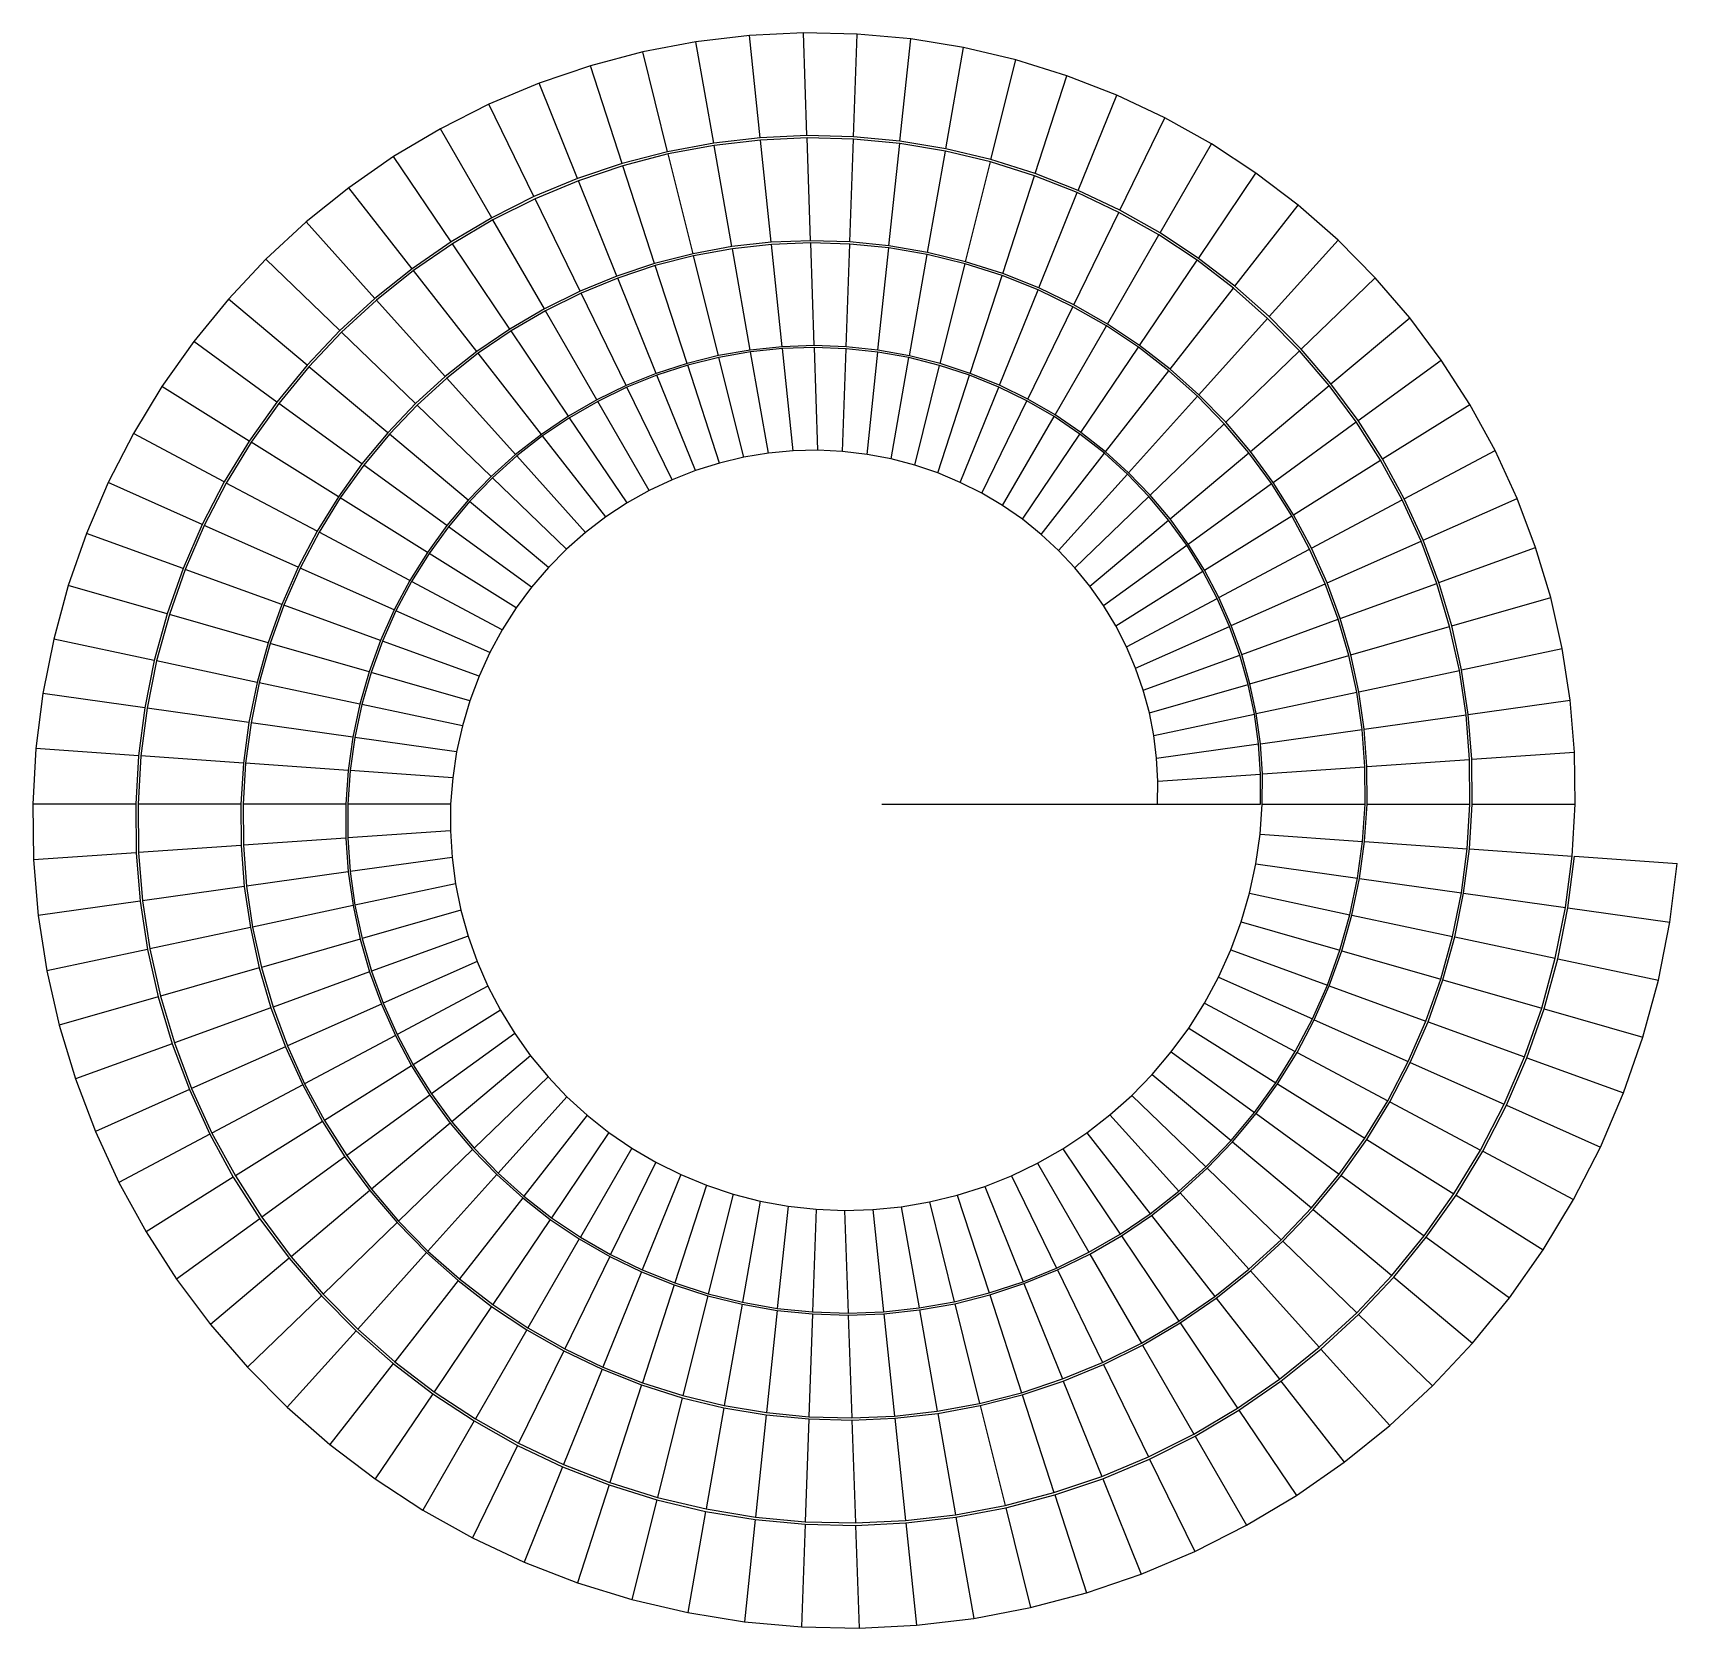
# Model space of a CAD drawing. Header units: metres. Extents: x -46.5 to 49.4, y -48.1 to 45.
import ezdxf

# ---------------------------------------------------------------- set-up
doc = ezdxf.new("R2010")
doc.units = ezdxf.units.M
for name, color, linetype in [('Fill', 3, 'CONTINUOUS'), ('Inner', 2, 'CONTINUOUS'), ('Outer', 1, 'CONTINUOUS')]:
    doc.layers.add(name, color=color, linetype=linetype)

msp = doc.modelspace()

# ---------------------------------------------------------------- linework, layer by layer
at = {"layer": 'Fill'}
for p, q in [((-6.802, 38.575), (-7.844, 44.484)), ((-4.087, 38.888), (-4.714, 44.855)), ((-1.362, 39.01), (-1.572, 45.006)), ((1.36, 38.942), (1.569, 44.938)), ((4.066, 38.684), (4.693, 44.651)), ((6.743, 38.239), (7.784, 44.148)), ((-9.493, 38.073), (-10.944, 43.895)), ((9.377, 37.609), (10.829, 43.431)), ((-12.146, 37.383), (-14, 43.089)), ((11.957, 36.799), (13.811, 42.505)), ((-14.75, 36.508), (-16.998, 42.071)), ((14.469, 35.812), (16.716, 41.375)), ((-17.291, 35.451), (-19.921, 40.844)), ((-19.756, 34.218), (-22.756, 39.414)), ((16.902, 34.654), (19.532, 40.046)), ((-5.736, 32.532), (-6.778, 38.44)), ((-3.446, 32.785), (-4.073, 38.752)), ((-1.148, 32.877), (-1.357, 38.873)), ((1.146, 32.809), (1.355, 38.805)), ((3.424, 32.581), (4.052, 38.549)), ((19.244, 33.331), (22.244, 38.527)), ((-22.133, 32.813), (-25.488, 37.787)), ((-8.008, 32.118), (-9.46, 37.94)), ((5.677, 32.196), (6.719, 38.105)), ((7.893, 31.656), (9.344, 37.477)), ((-10.25, 31.546), (-12.104, 37.253)), ((10.061, 30.963), (11.915, 36.67)), ((21.484, 31.851), (24.839, 36.825)), ((-24.41, 31.243), (-28.104, 35.971)), ((-12.451, 30.817), (-14.699, 36.381)), ((12.17, 30.123), (14.418, 35.686)), ((-14.6, 29.935), (-17.231, 35.328)), ((23.611, 30.221), (27.305, 34.949)), ((-26.575, 29.515), (-30.59, 33.974)), ((-16.687, 28.903), (-19.687, 34.099)), ((14.212, 29.139), (16.842, 34.532)), ((-18.701, 27.725), (-22.056, 32.699)), ((-2.806, 26.694), (-3.433, 32.661)), ((-0.934, 26.757), (-1.144, 32.753)), ((0.932, 26.689), (1.141, 32.685)), ((16.176, 28.018), (19.176, 33.214)), ((25.616, 28.45), (29.631, 32.909)), ((-28.619, 27.637), (-32.935, 31.805)), ((-6.526, 26.176), (-7.978, 31.998)), ((-4.673, 26.5), (-5.715, 32.409)), ((2.784, 26.491), (3.412, 32.458)), ((4.614, 26.166), (5.656, 32.074)), ((18.053, 26.765), (21.408, 31.739)), ((-20.631, 26.406), (-24.325, 31.134)), ((-8.357, 25.721), (-10.211, 31.428)), ((6.411, 25.714), (7.863, 31.536)), ((8.168, 25.14), (10.022, 30.846)), ((27.489, 26.546), (31.805, 30.714)), ((-11.915, 24.43), (-14.546, 29.823)), ((-10.157, 25.139), (-12.404, 30.702)), ((9.877, 24.445), (12.124, 30.009)), ((19.834, 25.387), (23.528, 30.115)), ((-30.529, 25.617), (-35.125, 29.474)), ((-22.468, 24.954), (-26.483, 29.412)), ((-13.625, 23.598), (-16.625, 28.795)), ((11.528, 23.636), (14.158, 29.029)), ((13.115, 22.715), (16.115, 27.911)), ((21.511, 23.891), (25.526, 28.35)), ((29.222, 24.52), (33.818, 28.377)), ((-32.297, 23.465), (-37.151, 26.992)), ((-24.203, 23.373), (-28.519, 27.541)), ((-15.275, 22.647), (-18.631, 27.621)), ((-16.86, 21.58), (-20.554, 26.308)), ((-5.047, 20.244), (-6.499, 26.066)), ((-3.611, 20.48), (-4.653, 26.389)), ((-2.167, 20.615), (-2.794, 26.582)), ((-0.721, 20.648), (-0.93, 26.644)), ((0.719, 20.58), (0.928, 26.576)), ((2.145, 20.412), (2.773, 26.379)), ((3.552, 20.146), (4.594, 26.055)), ((14.629, 21.689), (17.984, 26.663)), ((23.076, 22.285), (27.392, 26.453)), ((30.806, 22.382), (35.66, 25.908)), ((-25.827, 21.671), (-30.423, 25.528)), ((-7.867, 19.471), (-10.114, 25.034)), ((-6.468, 19.907), (-8.322, 25.614)), ((4.933, 19.783), (6.384, 25.605)), ((6.28, 19.327), (8.134, 25.033)), ((16.065, 20.562), (19.759, 25.29)), ((-33.913, 21.191), (-39.001, 24.371)), ((-18.37, 20.402), (-22.384, 24.86)), ((-9.235, 18.935), (-11.866, 24.328)), ((7.587, 18.779), (9.835, 24.342)), ((24.522, 20.577), (29.119, 24.434)), ((-27.331, 19.857), (-32.185, 23.384)), ((-19.797, 19.118), (-24.113, 23.286)), ((-10.568, 18.304), (-13.568, 23.5)), ((8.849, 18.143), (11.479, 23.535)), ((17.414, 19.341), (21.429, 23.8)), ((32.234, 20.142), (37.323, 23.322)), ((-11.857, 17.578), (-15.212, 22.553)), ((10.059, 17.422), (13.059, 22.619)), ((18.672, 18.032), (22.988, 22.2)), ((25.843, 18.776), (30.697, 22.303)), ((-35.369, 18.806), (-40.666, 21.623)), ((-28.707, 17.938), (-33.795, 21.118)), ((-21.134, 17.734), (-25.731, 21.591)), ((-13.096, 16.762), (-16.79, 21.49)), ((11.212, 16.622), (14.567, 21.596)), ((-14.279, 15.858), (-18.293, 20.317)), ((12.302, 15.746), (15.996, 20.474)), ((19.833, 16.641), (24.429, 20.498)), ((33.5, 17.813), (38.798, 20.629)), ((-22.375, 16.256), (-27.229, 19.783)), ((13.325, 14.799), (17.34, 19.258)), ((27.032, 16.892), (32.12, 20.071)), ((-36.657, 16.321), (-42.138, 18.761)), ((-29.949, 15.924), (-35.246, 18.741)), ((-15.399, 14.871), (-19.715, 19.038)), ((20.89, 15.178), (25.744, 18.704)), ((-23.512, 14.692), (-28.6, 17.872)), ((-16.451, 13.804), (-21.047, 17.661)), ((14.276, 13.786), (18.592, 17.954)), ((28.084, 14.933), (33.382, 17.75)), ((34.599, 15.405), (40.08, 17.845)), ((15.151, 12.713), (19.747, 16.57)), ((21.84, 13.647), (26.929, 16.827)), ((-37.77, 13.747), (-43.408, 15.799)), ((-31.049, 13.824), (-36.53, 16.264)), ((-24.54, 13.048), (-29.837, 15.865)), ((-17.428, 12.663), (-22.283, 16.189)), ((-18.327, 11.452), (-23.415, 14.631)), ((15.946, 11.586), (20.8, 15.112)), ((22.679, 12.059), (27.977, 14.876)), ((28.995, 12.91), (34.477, 15.35)), ((35.525, 12.93), (41.163, 14.982)), ((-32.001, 11.648), (-37.64, 13.7)), ((-25.452, 11.332), (-30.934, 13.773)), ((16.658, 10.409), (21.746, 13.589)), ((-38.703, 11.098), (-44.47, 12.752)), ((-19.141, 10.177), (-24.439, 12.994)), ((23.403, 10.42), (28.884, 12.86)), ((29.761, 10.832), (35.4, 12.884)), ((-26.245, 9.552), (-31.883, 11.604)), ((17.284, 9.19), (22.581, 12.007)), ((36.275, 10.402), (42.043, 12.056)), ((-32.802, 9.406), (-38.569, 11.06)), ((-19.866, 8.845), (-25.348, 11.285)), ((24.009, 8.739), (29.647, 10.791)), ((-39.449, 8.385), (-45.318, 9.633)), ((17.821, 7.934), (23.302, 10.375)), ((30.379, 8.711), (36.147, 10.365)), ((-26.912, 7.717), (-32.68, 9.371)), ((-20.499, 7.461), (-26.137, 9.513)), ((18.267, 6.649), (23.905, 8.701)), ((24.495, 7.024), (30.262, 8.678)), ((36.846, 7.832), (42.714, 9.079)), ((-33.444, 7.109), (-39.313, 8.356)), ((-21.034, 6.032), (-26.802, 7.685)), ((30.846, 6.557), (36.715, 7.804)), ((-27.452, 5.835), (-33.321, 7.083)), ((18.621, 5.339), (24.388, 6.993)), ((-40.006, 5.622), (-45.947, 6.457)), ((-21.47, 4.564), (-27.339, 5.811)), ((24.858, 5.284), (30.727, 6.531)), ((37.235, 5.233), (43.176, 6.068)), ((-33.926, 4.768), (-39.868, 5.603)), ((18.882, 4.013), (24.751, 5.261)), ((31.161, 4.379), (37.103, 5.214)), ((-27.859, 3.915), (-33.801, 4.75)), ((-21.804, 3.064), (-27.745, 3.899)), ((25.099, 3.527), (31.041, 4.363)), ((-40.369, 2.823), (-46.354, 3.241)), ((19.048, 2.677), (24.99, 3.512)), ((37.441, 2.618), (43.426, 3.037)), ((-34.244, 2.395), (-40.23, 2.813)), ((-28.132, 1.967), (-34.118, 2.386)), ((-22.032, 1.541), (-28.017, 1.959)), ((25.216, 1.763), (31.202, 2.182)), ((31.323, 2.19), (37.308, 2.609)), ((19.121, 1.337), (25.107, 1.756)), ((-40.536, 0), (-46.536, 0)), ((-34.396, 0), (-40.396, 0)), ((-28.269, 0), (-34.269, 0)), ((-22.154, 0), (-28.154, 0)), ((19.1, 0), (25.1, 0)), ((25.21, 0), (31.21, 0)), ((31.331, 0), (37.331, 0)), ((37.464, 0), (43.464, 0)), ((-22.167, -1.55), (-28.153, -1.969)), ((25.081, -1.754), (31.066, -2.172)), ((-40.505, -2.832), (-46.49, -3.251)), ((-34.38, -2.404), (-40.366, -2.823)), ((-28.268, -1.977), (-34.253, -2.395)), ((31.187, -2.181), (37.172, -2.599)), ((37.305, -2.609), (43.29, -3.027)), ((-22.073, -3.102), (-28.014, -3.937)), ((24.83, -3.49), (30.772, -4.325)), ((43.436, -3.037), (49.421, -3.456)), ((-28.129, -3.953), (-34.07, -4.788)), ((-21.869, -4.648), (-27.738, -5.896)), ((30.891, -4.341), (36.833, -5.177)), ((-40.276, -5.66), (-46.218, -6.496)), ((-34.196, -4.806), (-40.138, -5.641)), ((24.46, -5.199), (30.329, -6.447)), ((36.964, -5.195), (42.906, -6.03)), ((-27.851, -5.92), (-33.72, -7.167)), ((-21.557, -6.181), (-27.324, -7.835)), ((30.447, -6.472), (36.315, -7.719)), ((43.051, -6.05), (48.992, -6.885)), ((-33.844, -7.194), (-39.713, -8.441)), ((23.972, -6.874), (29.74, -8.528)), ((-39.85, -8.47), (-45.719, -9.718)), ((-27.435, -7.867), (-33.203, -9.521)), ((-21.137, -7.693), (-26.775, -9.745)), ((23.37, -8.506), (29.009, -10.558)), ((29.856, -8.561), (35.623, -10.215)), ((36.445, -7.747), (42.314, -8.994)), ((-33.326, -9.556), (-39.093, -11.21)), ((-20.611, -9.176), (-26.092, -11.617)), ((42.457, -9.024), (48.326, -10.272)), ((-26.884, -9.785), (-32.522, -11.837)), ((22.658, -10.088), (28.139, -12.528)), ((35.751, -10.251), (41.518, -11.905)), ((-39.228, -11.248), (-44.995, -12.902)), ((-19.98, -10.624), (-25.278, -13.44)), ((29.122, -10.599), (34.76, -12.652)), ((-32.642, -11.881), (-38.28, -13.933)), ((-26.198, -11.664), (-31.679, -14.104)), ((-19.248, -12.027), (-24.336, -15.207)), ((21.839, -11.612), (27.137, -14.429)), ((41.658, -11.945), (47.426, -13.599)), ((-18.417, -13.381), (-23.271, -16.907)), ((20.918, -13.071), (26.007, -16.251)), ((28.249, -12.577), (33.73, -15.018)), ((34.884, -12.697), (40.522, -14.749)), ((-38.412, -13.981), (-44.05, -16.033)), ((-31.796, -14.156), (-37.277, -16.597)), ((-25.38, -13.495), (-30.678, -16.312)), ((-24.435, -15.269), (-29.523, -18.448)), ((-17.491, -14.677), (-22.087, -18.533)), ((19.901, -14.459), (24.755, -17.985)), ((27.243, -14.485), (32.541, -17.302)), ((33.851, -15.072), (39.333, -17.512)), ((40.659, -14.799), (46.297, -16.851)), ((-16.473, -15.908), (-20.789, -20.076)), ((18.792, -15.768), (23.388, -19.625)), ((-37.405, -16.654), (-42.887, -19.094)), ((-30.791, -16.372), (-36.089, -19.189)), ((-23.365, -16.976), (-28.219, -20.503)), ((-15.369, -17.069), (-19.384, -21.528)), ((17.597, -16.993), (21.913, -21.161)), ((26.108, -16.314), (31.197, -19.494)), ((-14.183, -18.153), (-17.877, -22.881)), ((16.323, -18.129), (20.338, -22.588)), ((24.852, -18.056), (29.706, -21.583)), ((32.657, -17.364), (37.955, -20.181)), ((39.465, -17.571), (44.947, -20.012)), ((-29.632, -18.516), (-34.72, -21.696)), ((-22.176, -18.608), (-26.773, -22.465)), ((-12.92, -19.154), (-16.275, -24.129)), ((14.977, -19.17), (18.671, -23.898)), ((-36.213, -19.255), (-41.511, -22.072)), ((-11.586, -20.068), (-14.586, -25.264)), ((13.565, -20.112), (16.921, -25.086)), ((23.48, -19.702), (28.076, -23.558)), ((31.309, -19.564), (36.397, -22.743)), ((-28.323, -20.578), (-33.177, -24.105)), ((-20.873, -20.157), (-25.189, -24.325)), ((-10.188, -20.888), (-12.818, -26.281)), ((12.095, -20.95), (15.095, -26.146)), ((38.083, -20.249), (43.381, -23.066)), ((-34.839, -21.77), (-39.928, -24.95)), ((-19.462, -21.615), (-23.477, -26.073)), ((-8.731, -21.611), (-10.979, -27.174)), ((10.575, -21.682), (13.205, -27.074)), ((21.999, -21.244), (26.315, -25.412)), ((29.812, -21.66), (34.667, -25.187)), ((-26.871, -22.547), (-31.467, -26.404)), ((-17.949, -22.973), (-21.643, -27.701)), ((-7.224, -22.232), (-9.078, -27.938)), ((-5.672, -22.747), (-7.123, -28.569)), ((7.412, -22.813), (9.267, -28.519)), ((9.011, -22.303), (11.259, -27.867)), ((20.418, -22.676), (24.433, -27.135)), ((36.52, -22.82), (41.608, -26)), ((-4.083, -23.155), (-5.125, -29.063)), ((-2.465, -23.45), (-3.092, -29.418)), ((-0.825, -23.633), (-1.035, -29.629)), ((0.828, -23.701), (1.037, -29.697)), ((2.486, -23.653), (3.113, -29.62)), ((4.142, -23.489), (5.184, -29.398)), ((5.787, -23.209), (7.238, -29.031)), ((28.177, -23.643), (32.773, -27.5)), ((-33.291, -24.188), (-38.145, -27.714)), ((-25.282, -24.414), (-29.598, -28.582)), ((-16.34, -24.226), (-19.696, -29.2)), ((18.745, -23.992), (22.438, -28.72)), ((-14.645, -25.365), (-17.645, -30.561)), ((16.987, -25.185), (20.342, -30.159)), ((26.41, -25.504), (30.726, -29.672)), ((34.784, -25.272), (39.638, -28.799)), ((-31.575, -26.495), (-36.172, -30.352)), ((-23.563, -26.169), (-27.577, -30.628)), ((-12.869, -26.386), (-15.5, -31.779)), ((15.155, -26.249), (18.155, -31.445)), ((-21.722, -27.803), (-25.416, -32.531)), ((-11.023, -27.283), (-13.271, -32.846)), ((13.257, -27.181), (15.887, -32.574)), ((24.521, -27.233), (28.535, -31.692)), ((32.884, -27.593), (37.48, -31.45)), ((-29.699, -28.68), (-34.015, -32.848)), ((-9.114, -28.05), (-10.968, -33.756)), ((-7.152, -28.683), (-8.603, -34.505)), ((9.303, -28.632), (11.157, -34.339)), ((11.303, -27.977), (13.551, -33.54)), ((-19.768, -29.307), (-23.123, -34.281)), ((-5.145, -29.179), (-6.187, -35.088)), ((-3.104, -29.535), (-3.731, -35.502)), ((3.126, -29.738), (3.753, -35.705)), ((5.204, -29.514), (6.246, -35.423)), ((7.267, -29.146), (8.718, -34.967)), ((22.519, -28.823), (26.213, -33.551)), ((-17.709, -30.673), (-20.709, -35.869)), ((-1.039, -29.748), (-1.248, -35.744)), ((1.041, -29.816), (1.251, -35.812)), ((20.416, -30.268), (23.771, -35.242)), ((30.83, -29.772), (35.146, -33.94)), ((-27.672, -30.733), (-31.687, -35.192)), ((18.221, -31.559), (21.221, -36.755)), ((-15.556, -31.895), (-18.186, -37.288)), ((28.632, -31.799), (32.647, -36.258)), ((-25.503, -32.642), (-29.197, -37.37)), ((-13.319, -32.966), (-15.567, -38.529)), ((15.945, -32.692), (18.575, -38.084)), ((-23.202, -34.398), (-26.557, -39.373)), ((-11.008, -33.879), (-12.862, -39.586)), ((11.198, -34.463), (13.052, -40.169)), ((13.6, -33.661), (15.848, -39.224)), ((26.302, -33.665), (29.996, -38.393)), ((-8.634, -34.631), (-10.086, -40.453)), ((-6.21, -35.216), (-7.251, -41.125)), ((8.75, -35.094), (10.201, -40.916)), ((23.852, -35.361), (27.207, -40.336)), ((-20.78, -35.992), (-23.78, -41.188)), ((-3.745, -35.631), (-4.372, -41.598)), ((-1.253, -35.874), (-1.462, -41.87)), ((1.255, -35.942), (1.465, -41.938)), ((3.766, -35.835), (4.394, -41.802)), ((6.269, -35.552), (7.311, -41.46)), ((-18.249, -37.415), (-20.879, -42.808)), ((21.293, -36.88), (24.293, -42.076)), ((18.638, -38.214), (21.268, -43.607)), ((-15.62, -38.661), (-17.868, -44.224)), ((-12.906, -39.721), (-14.76, -45.427)), ((15.901, -39.358), (18.149, -44.921)), ((-10.12, -40.591), (-11.572, -46.413)), ((10.236, -41.055), (11.688, -46.877)), ((13.096, -40.306), (14.95, -46.012)), ((-7.276, -41.265), (-8.318, -47.174)), ((-4.387, -41.74), (-5.014, -47.707)), ((-1.467, -42.013), (-1.677, -48.009)), ((1.47, -42.081), (1.679, -48.077)), ((4.408, -41.944), (5.036, -47.911)), ((7.335, -41.602), (8.377, -47.51))]:
    msp.add_line(p, q, dxfattribs=at)
at = {"layer": 'Inner'}
for p, q in [((-6.802, 38.575), (-9.493, 38.073)), ((-4.087, 38.888), (-6.802, 38.575)), ((-1.362, 39.01), (-4.087, 38.888)), ((1.36, 38.942), (-1.362, 39.01)), ((4.066, 38.684), (1.36, 38.942)), ((6.743, 38.239), (4.066, 38.684)), ((-9.493, 38.073), (-12.146, 37.383)), ((9.377, 37.609), (6.743, 38.239)), ((11.957, 36.799), (9.377, 37.609)), ((-14.75, 36.508), (-17.291, 35.451)), ((-12.146, 37.383), (-14.75, 36.508)), ((14.469, 35.812), (11.957, 36.799)), ((16.902, 34.654), (14.469, 35.812)), ((-17.291, 35.451), (-19.756, 34.218)), ((19.244, 33.331), (16.902, 34.654)), ((-19.756, 34.218), (-22.133, 32.813)), ((-22.133, 32.813), (-24.41, 31.243)), ((-3.446, 32.785), (-5.736, 32.532)), ((-1.148, 32.877), (-3.446, 32.785)), ((1.146, 32.809), (-1.148, 32.877)), ((3.424, 32.581), (1.146, 32.809)), ((21.484, 31.851), (19.244, 33.331)), ((-8.008, 32.118), (-10.25, 31.546)), ((-5.736, 32.532), (-8.008, 32.118)), ((5.677, 32.196), (3.424, 32.581)), ((7.893, 31.656), (5.677, 32.196)), ((23.611, 30.221), (21.484, 31.851)), ((-24.41, 31.243), (-26.575, 29.515)), ((-12.451, 30.817), (-14.6, 29.935)), ((-10.25, 31.546), (-12.451, 30.817)), ((10.061, 30.963), (7.893, 31.656)), ((12.17, 30.123), (10.061, 30.963)), ((-14.6, 29.935), (-16.687, 28.903)), ((14.212, 29.139), (12.17, 30.123)), ((25.616, 28.45), (23.611, 30.221)), ((-26.575, 29.515), (-28.619, 27.637)), ((-16.687, 28.903), (-18.701, 27.725)), ((16.176, 28.018), (14.212, 29.139)), ((18.053, 26.765), (16.176, 28.018)), ((27.489, 26.546), (25.616, 28.45)), ((-28.619, 27.637), (-30.529, 25.617)), ((-18.701, 27.725), (-20.631, 26.406)), ((-20.631, 26.406), (-22.468, 24.954)), ((-6.526, 26.176), (-8.357, 25.721)), ((-4.673, 26.5), (-6.526, 26.176)), ((-2.806, 26.694), (-4.673, 26.5)), ((-0.934, 26.757), (-2.806, 26.694)), ((0.932, 26.689), (-0.934, 26.757)), ((2.784, 26.491), (0.932, 26.689)), ((4.614, 26.166), (2.784, 26.491)), ((6.411, 25.714), (4.614, 26.166)), ((19.834, 25.387), (18.053, 26.765)), ((29.222, 24.52), (27.489, 26.546)), ((-30.529, 25.617), (-32.297, 23.465)), ((-22.468, 24.954), (-24.203, 23.373)), ((-10.157, 25.139), (-11.915, 24.43)), ((-8.357, 25.721), (-10.157, 25.139)), ((8.168, 25.14), (6.411, 25.714)), ((9.877, 24.445), (8.168, 25.14)), ((21.511, 23.891), (19.834, 25.387)), ((-11.915, 24.43), (-13.625, 23.598)), ((11.528, 23.636), (9.877, 24.445)), ((30.806, 22.382), (29.222, 24.52)), ((-32.297, 23.465), (-33.913, 21.191)), ((-24.203, 23.373), (-25.827, 21.671)), ((-13.625, 23.598), (-15.275, 22.647)), ((13.115, 22.715), (11.528, 23.636)), ((23.076, 22.285), (21.511, 23.891)), ((-15.275, 22.647), (-16.86, 21.58)), ((14.629, 21.689), (13.115, 22.715)), ((24.522, 20.577), (23.076, 22.285)), ((32.234, 20.142), (30.806, 22.382)), ((-33.913, 21.191), (-35.369, 18.806)), ((-25.827, 21.671), (-27.331, 19.857)), ((-16.86, 21.58), (-18.37, 20.402)), ((16.065, 20.562), (14.629, 21.689)), ((-18.37, 20.402), (-19.797, 19.118)), ((-5.047, 20.244), (-6.468, 19.907)), ((-3.611, 20.48), (-5.047, 20.244)), ((-2.167, 20.615), (-3.611, 20.48)), ((-0.721, 20.648), (-2.167, 20.615)), ((0.719, 20.58), (-0.721, 20.648)), ((2.145, 20.412), (0.719, 20.58)), ((3.552, 20.146), (2.145, 20.412)), ((17.414, 19.341), (16.065, 20.562)), ((25.843, 18.776), (24.522, 20.577)), ((-27.331, 19.857), (-28.707, 17.938)), ((-7.867, 19.471), (-9.235, 18.935)), ((-6.468, 19.907), (-7.867, 19.471)), ((4.933, 19.783), (3.552, 20.146)), ((6.28, 19.327), (4.933, 19.783)), ((7.587, 18.779), (6.28, 19.327)), ((18.672, 18.032), (17.414, 19.341)), ((33.5, 17.813), (32.234, 20.142)), ((-35.369, 18.806), (-36.657, 16.321)), ((-19.797, 19.118), (-21.134, 17.734)), ((-10.568, 18.304), (-11.857, 17.578)), ((-9.235, 18.935), (-10.568, 18.304)), ((8.849, 18.143), (7.587, 18.779)), ((27.032, 16.892), (25.843, 18.776)), ((-28.707, 17.938), (-29.949, 15.924)), ((-21.134, 17.734), (-22.375, 16.256)), ((-11.857, 17.578), (-13.096, 16.762)), ((10.059, 17.422), (8.849, 18.143)), ((11.212, 16.622), (10.059, 17.422)), ((19.833, 16.641), (18.672, 18.032)), ((34.599, 15.405), (33.5, 17.813)), ((-36.657, 16.321), (-37.77, 13.747)), ((-13.096, 16.762), (-14.279, 15.858)), ((12.302, 15.746), (11.212, 16.622)), ((20.89, 15.178), (19.833, 16.641)), ((28.084, 14.933), (27.032, 16.892)), ((-29.949, 15.924), (-31.049, 13.824)), ((-22.375, 16.256), (-23.512, 14.692)), ((-14.279, 15.858), (-15.399, 14.871)), ((13.325, 14.799), (12.302, 15.746)), ((35.525, 12.93), (34.599, 15.405)), ((-23.512, 14.692), (-24.54, 13.048)), ((-15.399, 14.871), (-16.451, 13.804)), ((14.276, 13.786), (13.325, 14.799)), ((21.84, 13.647), (20.89, 15.178)), ((28.995, 12.91), (28.084, 14.933)), ((-37.77, 13.747), (-38.703, 11.098)), ((-31.049, 13.824), (-32.001, 11.648)), ((-16.451, 13.804), (-17.428, 12.663)), ((15.151, 12.713), (14.276, 13.786)), ((22.679, 12.059), (21.84, 13.647)), ((-24.54, 13.048), (-25.452, 11.332)), ((-17.428, 12.663), (-18.327, 11.452)), ((15.946, 11.586), (15.151, 12.713)), ((29.761, 10.832), (28.995, 12.91)), ((36.275, 10.402), (35.525, 12.93)), ((-32.001, 11.648), (-32.802, 9.406)), ((16.658, 10.409), (15.946, 11.586)), ((23.403, 10.42), (22.679, 12.059)), ((-38.703, 11.098), (-39.449, 8.385)), ((-25.452, 11.332), (-26.245, 9.552)), ((-18.327, 11.452), (-19.141, 10.177)), ((30.379, 8.711), (29.761, 10.832)), ((-19.141, 10.177), (-19.866, 8.845)), ((17.284, 9.19), (16.658, 10.409)), ((24.009, 8.739), (23.403, 10.42)), ((36.846, 7.832), (36.275, 10.402)), ((-32.802, 9.406), (-33.444, 7.109)), ((-26.245, 9.552), (-26.912, 7.717)), ((-19.866, 8.845), (-20.499, 7.461)), ((17.821, 7.934), (17.284, 9.19)), ((24.495, 7.024), (24.009, 8.739)), ((30.846, 6.557), (30.379, 8.711)), ((-39.449, 8.385), (-40.006, 5.622)), ((-26.912, 7.717), (-27.452, 5.835)), ((18.267, 6.649), (17.821, 7.934)), ((37.235, 5.233), (36.846, 7.832)), ((-33.444, 7.109), (-33.926, 4.768)), ((-20.499, 7.461), (-21.034, 6.032)), ((24.858, 5.284), (24.495, 7.024)), ((-27.452, 5.835), (-27.859, 3.915)), ((-21.034, 6.032), (-21.47, 4.564)), ((18.621, 5.339), (18.267, 6.649)), ((31.161, 4.379), (30.846, 6.557)), ((-40.006, 5.622), (-40.369, 2.823)), ((18.882, 4.013), (18.621, 5.339)), ((25.099, 3.527), (24.858, 5.284)), ((37.441, 2.618), (37.235, 5.233)), ((-33.926, 4.768), (-34.244, 2.395)), ((-27.859, 3.915), (-28.132, 1.967)), ((-21.47, 4.564), (-21.804, 3.064)), ((19.048, 2.677), (18.882, 4.013)), ((31.323, 2.19), (31.161, 4.379)), ((-21.804, 3.064), (-22.032, 1.541)), ((25.216, 1.763), (25.099, 3.527)), ((-40.369, 2.823), (-40.536, 0)), ((-34.244, 2.395), (-34.396, 0)), ((-28.132, 1.967), (-28.269, 0)), ((19.121, 1.337), (19.048, 2.677)), ((31.331, 0), (31.323, 2.19)), ((37.464, 0), (37.441, 2.618)), ((-22.032, 1.541), (-22.154, 0)), ((19.1, 0), (19.121, 1.337)), ((25.21, 0), (25.216, 1.763)), ((-40.536, 0), (-40.505, -2.832)), ((-34.396, 0), (-34.38, -2.404)), ((-28.269, 0), (-28.268, -1.977)), ((-22.154, 0), (-22.167, -1.55)), ((3, 0), (19.1, 0)), ((25.081, -1.754), (25.21, 0)), ((31.187, -2.181), (31.331, 0)), ((37.305, -2.609), (37.464, 0)), ((-22.167, -1.55), (-22.073, -3.102)), ((24.83, -3.49), (25.081, -1.754)), ((-40.505, -2.832), (-40.276, -5.66)), ((-34.38, -2.404), (-34.196, -4.806)), ((-28.268, -1.977), (-28.129, -3.953)), ((30.891, -4.341), (31.187, -2.181)), ((36.964, -5.195), (37.305, -2.609)), ((-22.073, -3.102), (-21.869, -4.648)), ((24.46, -5.199), (24.83, -3.49)), ((43.051, -6.05), (43.436, -3.037)), ((-28.129, -3.953), (-27.851, -5.92)), ((-21.869, -4.648), (-21.557, -6.181)), ((30.447, -6.472), (30.891, -4.341)), ((-40.276, -5.66), (-39.85, -8.47)), ((-34.196, -4.806), (-33.844, -7.194)), ((23.972, -6.874), (24.46, -5.199)), ((36.445, -7.747), (36.964, -5.195)), ((-27.851, -5.92), (-27.435, -7.867)), ((-21.557, -6.181), (-21.137, -7.693)), ((29.856, -8.561), (30.447, -6.472)), ((42.457, -9.024), (43.051, -6.05)), ((-33.844, -7.194), (-33.326, -9.556)), ((23.37, -8.506), (23.972, -6.874)), ((-39.85, -8.47), (-39.228, -11.248)), ((-27.435, -7.867), (-26.884, -9.785)), ((-21.137, -7.693), (-20.611, -9.176)), ((22.658, -10.088), (23.37, -8.506)), ((29.122, -10.599), (29.856, -8.561)), ((35.751, -10.251), (36.445, -7.747)), ((-33.326, -9.556), (-32.642, -11.881)), ((-20.611, -9.176), (-19.98, -10.624)), ((41.658, -11.945), (42.457, -9.024)), ((-26.884, -9.785), (-26.198, -11.664)), ((21.839, -11.612), (22.658, -10.088)), ((34.884, -12.697), (35.751, -10.251)), ((-39.228, -11.248), (-38.412, -13.981)), ((-19.98, -10.624), (-19.248, -12.027)), ((28.249, -12.577), (29.122, -10.599)), ((-32.642, -11.881), (-31.796, -14.156)), ((-26.198, -11.664), (-25.38, -13.495)), ((-19.248, -12.027), (-18.417, -13.381)), ((20.918, -13.071), (21.839, -11.612)), ((40.659, -14.799), (41.658, -11.945)), ((-18.417, -13.381), (-17.491, -14.677)), ((19.901, -14.459), (20.918, -13.071)), ((27.243, -14.485), (28.249, -12.577)), ((33.851, -15.072), (34.884, -12.697)), ((-38.412, -13.981), (-37.405, -16.654)), ((-31.796, -14.156), (-30.791, -16.372)), ((-25.38, -13.495), (-24.435, -15.269)), ((-24.435, -15.269), (-23.365, -16.976)), ((-17.491, -14.677), (-16.473, -15.908)), ((18.792, -15.768), (19.901, -14.459)), ((26.108, -16.314), (27.243, -14.485)), ((32.657, -17.364), (33.851, -15.072)), ((39.465, -17.571), (40.659, -14.799)), ((-16.473, -15.908), (-15.369, -17.069)), ((17.597, -16.993), (18.792, -15.768)), ((-37.405, -16.654), (-36.213, -19.255)), ((-30.791, -16.372), (-29.632, -18.516)), ((-23.365, -16.976), (-22.176, -18.608)), ((-15.369, -17.069), (-14.183, -18.153)), ((16.323, -18.129), (17.597, -16.993)), ((24.852, -18.056), (26.108, -16.314)), ((-14.183, -18.153), (-12.92, -19.154)), ((14.977, -19.17), (16.323, -18.129)), ((23.48, -19.702), (24.852, -18.056)), ((31.309, -19.564), (32.657, -17.364)), ((38.083, -20.249), (39.465, -17.571)), ((-29.632, -18.516), (-28.323, -20.578)), ((-22.176, -18.608), (-20.873, -20.157)), ((-12.92, -19.154), (-11.586, -20.068)), ((13.565, -20.112), (14.977, -19.17)), ((-36.213, -19.255), (-34.839, -21.77)), ((-11.586, -20.068), (-10.188, -20.888)), ((12.095, -20.95), (13.565, -20.112)), ((21.999, -21.244), (23.48, -19.702)), ((29.812, -21.66), (31.309, -19.564)), ((-28.323, -20.578), (-26.871, -22.547)), ((-20.873, -20.157), (-19.462, -21.615)), ((-10.188, -20.888), (-8.731, -21.611)), ((10.575, -21.682), (12.095, -20.95)), ((36.52, -22.82), (38.083, -20.249)), ((-34.839, -21.77), (-33.291, -24.188)), ((-19.462, -21.615), (-17.949, -22.973)), ((-8.731, -21.611), (-7.224, -22.232)), ((9.011, -22.303), (10.575, -21.682)), ((20.418, -22.676), (21.999, -21.244)), ((28.177, -23.643), (29.812, -21.66)), ((-26.871, -22.547), (-25.282, -24.414)), ((-17.949, -22.973), (-16.34, -24.226)), ((-7.224, -22.232), (-5.672, -22.747)), ((-5.672, -22.747), (-4.083, -23.155)), ((5.787, -23.209), (7.412, -22.813)), ((7.412, -22.813), (9.011, -22.303)), ((18.745, -23.992), (20.418, -22.676)), ((34.784, -25.272), (36.52, -22.82)), ((-4.083, -23.155), (-2.465, -23.45)), ((-2.465, -23.45), (-0.825, -23.633)), ((-0.825, -23.633), (0.828, -23.701)), ((0.828, -23.701), (2.486, -23.653)), ((2.486, -23.653), (4.142, -23.489)), ((4.142, -23.489), (5.787, -23.209)), ((26.41, -25.504), (28.177, -23.643)), ((-33.291, -24.188), (-31.575, -26.495)), ((-25.282, -24.414), (-23.563, -26.169)), ((-16.34, -24.226), (-14.645, -25.365)), ((16.987, -25.185), (18.745, -23.992)), ((-14.645, -25.365), (-12.869, -26.386)), ((15.155, -26.249), (16.987, -25.185)), ((24.521, -27.233), (26.41, -25.504)), ((32.884, -27.593), (34.784, -25.272)), ((-31.575, -26.495), (-29.699, -28.68)), ((-23.563, -26.169), (-21.722, -27.803)), ((-12.869, -26.386), (-11.023, -27.283)), ((13.257, -27.181), (15.155, -26.249)), ((-21.722, -27.803), (-19.768, -29.307)), ((-11.023, -27.283), (-9.114, -28.05)), ((11.303, -27.977), (13.257, -27.181)), ((22.519, -28.823), (24.521, -27.233)), ((30.83, -29.772), (32.884, -27.593)), ((-29.699, -28.68), (-27.672, -30.733)), ((-9.114, -28.05), (-7.152, -28.683)), ((-7.152, -28.683), (-5.145, -29.179)), ((7.267, -29.146), (9.303, -28.632)), ((9.303, -28.632), (11.303, -27.977)), ((-19.768, -29.307), (-17.709, -30.673)), ((-5.145, -29.179), (-3.104, -29.535)), ((-3.104, -29.535), (-1.039, -29.748)), ((1.041, -29.816), (3.126, -29.738)), ((3.126, -29.738), (5.204, -29.514)), ((5.204, -29.514), (7.267, -29.146)), ((20.416, -30.268), (22.519, -28.823)), ((-17.709, -30.673), (-15.556, -31.895)), ((-1.039, -29.748), (1.041, -29.816)), ((18.221, -31.559), (20.416, -30.268)), ((28.632, -31.799), (30.83, -29.772)), ((-27.672, -30.733), (-25.503, -32.642)), ((15.945, -32.692), (18.221, -31.559)), ((-15.556, -31.895), (-13.319, -32.966)), ((26.302, -33.665), (28.632, -31.799)), ((-25.503, -32.642), (-23.202, -34.398)), ((-13.319, -32.966), (-11.008, -33.879)), ((13.6, -33.661), (15.945, -32.692)), ((-23.202, -34.398), (-20.78, -35.992)), ((-11.008, -33.879), (-8.634, -34.631)), ((8.75, -35.094), (11.198, -34.463)), ((11.198, -34.463), (13.6, -33.661)), ((23.852, -35.361), (26.302, -33.665)), ((-8.634, -34.631), (-6.21, -35.216)), ((-6.21, -35.216), (-3.745, -35.631)), ((6.269, -35.552), (8.75, -35.094)), ((21.293, -36.88), (23.852, -35.361)), ((-20.78, -35.992), (-18.249, -37.415)), ((-3.745, -35.631), (-1.253, -35.874)), ((-1.253, -35.874), (1.255, -35.942)), ((1.255, -35.942), (3.766, -35.835)), ((3.766, -35.835), (6.269, -35.552)), ((-18.249, -37.415), (-15.62, -38.661)), ((18.638, -38.214), (21.293, -36.88)), ((15.901, -39.358), (18.638, -38.214)), ((-15.62, -38.661), (-12.906, -39.721)), ((-12.906, -39.721), (-10.12, -40.591)), ((13.096, -40.306), (15.901, -39.358)), ((-10.12, -40.591), (-7.276, -41.265)), ((7.335, -41.602), (10.236, -41.055)), ((10.236, -41.055), (13.096, -40.306)), ((-7.276, -41.265), (-4.387, -41.74)), ((-4.387, -41.74), (-1.467, -42.013)), ((-1.467, -42.013), (1.47, -42.081)), ((1.47, -42.081), (4.408, -41.944)), ((4.408, -41.944), (7.335, -41.602))]:
    msp.add_line(p, q, dxfattribs=at)
at = {"layer": 'Outer'}
for p, q in [((-7.844, 44.484), (-10.944, 43.895)), ((-4.714, 44.855), (-7.844, 44.484)), ((-1.572, 45.006), (-4.714, 44.855)), ((1.569, 44.938), (-1.572, 45.006)), ((4.693, 44.651), (1.569, 44.938)), ((7.784, 44.148), (4.693, 44.651)), ((10.829, 43.431), (7.784, 44.148)), ((-10.944, 43.895), (-14, 43.089)), ((13.811, 42.505), (10.829, 43.431)), ((-14, 43.089), (-16.998, 42.071)), ((16.716, 41.375), (13.811, 42.505)), ((-16.998, 42.071), (-19.921, 40.844)), ((19.532, 40.046), (16.716, 41.375)), ((-19.921, 40.844), (-22.756, 39.414)), ((-22.756, 39.414), (-25.488, 37.787)), ((22.244, 38.527), (19.532, 40.046)), ((-6.778, 38.44), (-9.46, 37.94)), ((-4.073, 38.752), (-6.778, 38.44)), ((-1.357, 38.873), (-4.073, 38.752)), ((1.355, 38.805), (-1.357, 38.873)), ((4.052, 38.549), (1.355, 38.805)), ((6.719, 38.105), (4.052, 38.549)), ((24.839, 36.825), (22.244, 38.527)), ((-25.488, 37.787), (-28.104, 35.971)), ((-9.46, 37.94), (-12.104, 37.253)), ((9.344, 37.477), (6.719, 38.105)), ((11.915, 36.67), (9.344, 37.477)), ((-12.104, 37.253), (-14.699, 36.381)), ((14.418, 35.686), (11.915, 36.67)), ((27.305, 34.949), (24.839, 36.825)), ((-28.104, 35.971), (-30.59, 33.974)), ((-14.699, 36.381), (-17.231, 35.328)), ((16.842, 34.532), (14.418, 35.686)), ((-17.231, 35.328), (-19.687, 34.099)), ((29.631, 32.909), (27.305, 34.949)), ((-30.59, 33.974), (-32.935, 31.805)), ((-19.687, 34.099), (-22.056, 32.699)), ((19.176, 33.214), (16.842, 34.532)), ((-22.056, 32.699), (-24.325, 31.134)), ((-3.433, 32.661), (-5.715, 32.409)), ((-1.144, 32.753), (-3.433, 32.661)), ((1.141, 32.685), (-1.144, 32.753)), ((3.412, 32.458), (1.141, 32.685)), ((21.408, 31.739), (19.176, 33.214)), ((31.805, 30.714), (29.631, 32.909)), ((-32.935, 31.805), (-35.125, 29.474)), ((-7.978, 31.998), (-10.211, 31.428)), ((-5.715, 32.409), (-7.978, 31.998)), ((5.656, 32.074), (3.412, 32.458)), ((7.863, 31.536), (5.656, 32.074)), ((23.528, 30.115), (21.408, 31.739)), ((-24.325, 31.134), (-26.483, 29.412)), ((-10.211, 31.428), (-12.404, 30.702)), ((10.022, 30.846), (7.863, 31.536)), ((12.124, 30.009), (10.022, 30.846)), ((33.818, 28.377), (31.805, 30.714)), ((-14.546, 29.823), (-16.625, 28.795)), ((-12.404, 30.702), (-14.546, 29.823)), ((14.158, 29.029), (12.124, 30.009)), ((25.526, 28.35), (23.528, 30.115)), ((-35.125, 29.474), (-37.151, 26.992)), ((-26.483, 29.412), (-28.519, 27.541)), ((-16.625, 28.795), (-18.631, 27.621)), ((16.115, 27.911), (14.158, 29.029)), ((17.984, 26.663), (16.115, 27.911)), ((27.392, 26.453), (25.526, 28.35)), ((35.66, 25.908), (33.818, 28.377)), ((-37.151, 26.992), (-39.001, 24.371)), ((-28.519, 27.541), (-30.423, 25.528)), ((-18.631, 27.621), (-20.554, 26.308)), ((-20.554, 26.308), (-22.384, 24.86)), ((-6.499, 26.066), (-8.322, 25.614)), ((-4.653, 26.389), (-6.499, 26.066)), ((-2.794, 26.582), (-4.653, 26.389)), ((-0.93, 26.644), (-2.794, 26.582)), ((0.928, 26.576), (-0.93, 26.644)), ((2.773, 26.379), (0.928, 26.576)), ((4.594, 26.055), (2.773, 26.379)), ((6.384, 25.605), (4.594, 26.055)), ((19.759, 25.29), (17.984, 26.663)), ((29.119, 24.434), (27.392, 26.453)), ((37.323, 23.322), (35.66, 25.908)), ((-30.423, 25.528), (-32.185, 23.384)), ((-10.114, 25.034), (-11.866, 24.328)), ((-8.322, 25.614), (-10.114, 25.034)), ((8.134, 25.033), (6.384, 25.605)), ((9.835, 24.342), (8.134, 25.033)), ((21.429, 23.8), (19.759, 25.29)), ((-39.001, 24.371), (-40.666, 21.623)), ((-22.384, 24.86), (-24.113, 23.286)), ((-11.866, 24.328), (-13.568, 23.5)), ((11.479, 23.535), (9.835, 24.342)), ((30.697, 22.303), (29.119, 24.434)), ((-32.185, 23.384), (-33.795, 21.118)), ((-24.113, 23.286), (-25.731, 21.591)), ((-13.568, 23.5), (-15.212, 22.553)), ((13.059, 22.619), (11.479, 23.535)), ((22.988, 22.2), (21.429, 23.8)), ((38.798, 20.629), (37.323, 23.322)), ((-15.212, 22.553), (-16.79, 21.49)), ((14.567, 21.596), (13.059, 22.619)), ((24.429, 20.498), (22.988, 22.2)), ((32.12, 20.071), (30.697, 22.303)), ((-40.666, 21.623), (-42.138, 18.761)), ((-33.795, 21.118), (-35.246, 18.741)), ((-25.731, 21.591), (-27.229, 19.783)), ((-16.79, 21.49), (-18.293, 20.317)), ((15.996, 20.474), (14.567, 21.596)), ((-18.293, 20.317), (-19.715, 19.038)), ((17.34, 19.258), (15.996, 20.474)), ((25.744, 18.704), (24.429, 20.498)), ((40.08, 17.845), (38.798, 20.629)), ((-27.229, 19.783), (-28.6, 17.872)), ((18.592, 17.954), (17.34, 19.258)), ((33.382, 17.75), (32.12, 20.071)), ((-42.138, 18.761), (-43.408, 15.799)), ((-35.246, 18.741), (-36.53, 16.264)), ((-19.715, 19.038), (-21.047, 17.661)), ((26.929, 16.827), (25.744, 18.704)), ((-28.6, 17.872), (-29.837, 15.865)), ((-21.047, 17.661), (-22.283, 16.189)), ((19.747, 16.57), (18.592, 17.954)), ((34.477, 15.35), (33.382, 17.75)), ((41.163, 14.982), (40.08, 17.845)), ((20.8, 15.112), (19.747, 16.57)), ((27.977, 14.876), (26.929, 16.827)), ((-43.408, 15.799), (-44.47, 12.752)), ((-36.53, 16.264), (-37.64, 13.7)), ((-29.837, 15.865), (-30.934, 13.773)), ((-22.283, 16.189), (-23.415, 14.631)), ((-23.415, 14.631), (-24.439, 12.994)), ((21.746, 13.589), (20.8, 15.112)), ((28.884, 12.86), (27.977, 14.876)), ((35.4, 12.884), (34.477, 15.35)), ((42.043, 12.056), (41.163, 14.982)), ((-37.64, 13.7), (-38.569, 11.06)), ((-30.934, 13.773), (-31.883, 11.604)), ((22.581, 12.007), (21.746, 13.589)), ((-44.47, 12.752), (-45.318, 9.633)), ((-24.439, 12.994), (-25.348, 11.285)), ((29.647, 10.791), (28.884, 12.86)), ((36.147, 10.365), (35.4, 12.884)), ((-31.883, 11.604), (-32.68, 9.371)), ((23.302, 10.375), (22.581, 12.007)), ((42.714, 9.079), (42.043, 12.056)), ((-38.569, 11.06), (-39.313, 8.356)), ((-25.348, 11.285), (-26.137, 9.513)), ((30.262, 8.678), (29.647, 10.791)), ((-45.318, 9.633), (-45.947, 6.457)), ((23.905, 8.701), (23.302, 10.375)), ((36.715, 7.804), (36.147, 10.365)), ((-32.68, 9.371), (-33.321, 7.083)), ((-26.137, 9.513), (-26.802, 7.685)), ((24.388, 6.993), (23.905, 8.701)), ((30.727, 6.531), (30.262, 8.678)), ((43.176, 6.068), (42.714, 9.079)), ((-39.313, 8.356), (-39.868, 5.603)), ((-26.802, 7.685), (-27.339, 5.811)), ((37.103, 5.214), (36.715, 7.804)), ((-33.321, 7.083), (-33.801, 4.75)), ((24.751, 5.261), (24.388, 6.993)), ((-45.947, 6.457), (-46.354, 3.241)), ((-27.339, 5.811), (-27.745, 3.899)), ((31.041, 4.363), (30.727, 6.531)), ((43.426, 3.037), (43.176, 6.068)), ((-39.868, 5.603), (-40.23, 2.813)), ((24.99, 3.512), (24.751, 5.261)), ((37.308, 2.609), (37.103, 5.214)), ((-33.801, 4.75), (-34.118, 2.386)), ((-27.745, 3.899), (-28.017, 1.959)), ((31.202, 2.182), (31.041, 4.363)), ((-46.354, 3.241), (-46.536, 0)), ((25.107, 1.756), (24.99, 3.512)), ((43.464, 0), (43.426, 3.037)), ((-40.23, 2.813), (-40.396, 0)), ((-34.118, 2.386), (-34.269, 0)), ((-28.017, 1.959), (-28.154, 0)), ((31.21, 0), (31.202, 2.182)), ((37.331, 0), (37.308, 2.609)), ((25.1, 0), (25.107, 1.756)), ((-46.536, 0), (-46.49, -3.251)), ((-40.396, 0), (-40.366, -2.823)), ((-34.269, 0), (-34.253, -2.395)), ((-28.154, 0), (-28.153, -1.969)), ((3, 0), (25.1, 0)), ((31.066, -2.172), (31.21, 0)), ((37.172, -2.599), (37.331, 0)), ((43.29, -3.027), (43.464, 0)), ((-40.366, -2.823), (-40.138, -5.641)), ((-34.253, -2.395), (-34.07, -4.788)), ((-28.153, -1.969), (-28.014, -3.937)), ((30.772, -4.325), (31.066, -2.172)), ((36.833, -5.177), (37.172, -2.599)), ((-46.49, -3.251), (-46.218, -6.496)), ((42.906, -6.03), (43.29, -3.027)), ((48.992, -6.885), (49.421, -3.456)), ((-34.07, -4.788), (-33.72, -7.167)), ((-28.014, -3.937), (-27.738, -5.896)), ((30.329, -6.447), (30.772, -4.325)), ((-40.138, -5.641), (-39.713, -8.441)), ((36.315, -7.719), (36.833, -5.177)), ((-46.218, -6.496), (-45.719, -9.718)), ((-27.738, -5.896), (-27.324, -7.835)), ((29.74, -8.528), (30.329, -6.447)), ((42.314, -8.994), (42.906, -6.03)), ((-33.72, -7.167), (-33.203, -9.521)), ((48.326, -10.272), (48.992, -6.885)), ((-39.713, -8.441), (-39.093, -11.21)), ((-27.324, -7.835), (-26.775, -9.745)), ((29.009, -10.558), (29.74, -8.528)), ((35.623, -10.215), (36.315, -7.719)), ((-33.203, -9.521), (-32.522, -11.837)), ((41.518, -11.905), (42.314, -8.994)), ((-45.719, -9.718), (-44.995, -12.902)), ((-26.775, -9.745), (-26.092, -11.617)), ((34.76, -12.652), (35.623, -10.215)), ((47.426, -13.599), (48.326, -10.272)), ((-39.093, -11.21), (-38.28, -13.933)), ((28.139, -12.528), (29.009, -10.558)), ((-32.522, -11.837), (-31.679, -14.104)), ((-26.092, -11.617), (-25.278, -13.44)), ((40.522, -14.749), (41.518, -11.905)), ((-44.995, -12.902), (-44.05, -16.033)), ((27.137, -14.429), (28.139, -12.528)), ((33.73, -15.018), (34.76, -12.652)), ((-38.28, -13.933), (-37.277, -16.597)), ((-31.679, -14.104), (-30.678, -16.312)), ((-25.278, -13.44), (-24.336, -15.207)), ((46.297, -16.851), (47.426, -13.599)), ((-24.336, -15.207), (-23.271, -16.907)), ((26.007, -16.251), (27.137, -14.429)), ((32.541, -17.302), (33.73, -15.018)), ((39.333, -17.512), (40.522, -14.749)), ((-44.05, -16.033), (-42.887, -19.094)), ((-30.678, -16.312), (-29.523, -18.448)), ((24.755, -17.985), (26.007, -16.251)), ((-37.277, -16.597), (-36.089, -19.189)), ((-23.271, -16.907), (-22.087, -18.533)), ((44.947, -20.012), (46.297, -16.851)), ((23.388, -19.625), (24.755, -17.985)), ((31.197, -19.494), (32.541, -17.302)), ((37.955, -20.181), (39.333, -17.512)), ((-42.887, -19.094), (-41.511, -22.072)), ((-36.089, -19.189), (-34.72, -21.696)), ((-29.523, -18.448), (-28.219, -20.503)), ((-22.087, -18.533), (-20.789, -20.076)), ((-20.789, -20.076), (-19.384, -21.528)), ((21.913, -21.161), (23.388, -19.625)), ((29.706, -21.583), (31.197, -19.494)), ((43.381, -23.066), (44.947, -20.012)), ((-28.219, -20.503), (-26.773, -22.465)), ((36.397, -22.743), (37.955, -20.181)), ((-34.72, -21.696), (-33.177, -24.105)), ((-19.384, -21.528), (-17.877, -22.881)), ((20.338, -22.588), (21.913, -21.161)), ((28.076, -23.558), (29.706, -21.583)), ((-41.511, -22.072), (-39.928, -24.95)), ((-26.773, -22.465), (-25.189, -24.325)), ((-17.877, -22.881), (-16.275, -24.129)), ((18.671, -23.898), (20.338, -22.588)), ((34.667, -25.187), (36.397, -22.743)), ((16.921, -25.086), (18.671, -23.898)), ((26.315, -25.412), (28.076, -23.558)), ((41.608, -26), (43.381, -23.066)), ((-33.177, -24.105), (-31.467, -26.404)), ((-25.189, -24.325), (-23.477, -26.073)), ((-16.275, -24.129), (-14.586, -25.264)), ((-39.928, -24.95), (-38.145, -27.714)), ((-14.586, -25.264), (-12.818, -26.281)), ((15.095, -26.146), (16.921, -25.086)), ((24.433, -27.135), (26.315, -25.412)), ((32.773, -27.5), (34.667, -25.187)), ((-31.467, -26.404), (-29.598, -28.582)), ((-23.477, -26.073), (-21.643, -27.701)), ((-12.818, -26.281), (-10.979, -27.174)), ((13.205, -27.074), (15.095, -26.146)), ((39.638, -28.799), (41.608, -26)), ((-38.145, -27.714), (-36.172, -30.352)), ((-21.643, -27.701), (-19.696, -29.2)), ((-10.979, -27.174), (-9.078, -27.938)), ((11.259, -27.867), (13.205, -27.074)), ((22.438, -28.72), (24.433, -27.135)), ((30.726, -29.672), (32.773, -27.5)), ((-29.598, -28.582), (-27.577, -30.628)), ((-9.078, -27.938), (-7.123, -28.569)), ((-7.123, -28.569), (-5.125, -29.063)), ((7.238, -29.031), (9.267, -28.519)), ((9.267, -28.519), (11.259, -27.867)), ((20.342, -30.159), (22.438, -28.72)), ((-19.696, -29.2), (-17.645, -30.561)), ((-5.125, -29.063), (-3.092, -29.418)), ((-3.092, -29.418), (-1.035, -29.629)), ((-1.035, -29.629), (1.037, -29.697)), ((1.037, -29.697), (3.113, -29.62)), ((3.113, -29.62), (5.184, -29.398)), ((5.184, -29.398), (7.238, -29.031)), ((28.535, -31.692), (30.726, -29.672)), ((37.48, -31.45), (39.638, -28.799)), ((-36.172, -30.352), (-34.015, -32.848)), ((-27.577, -30.628), (-25.416, -32.531)), ((-17.645, -30.561), (-15.5, -31.779)), ((18.155, -31.445), (20.342, -30.159)), ((15.887, -32.574), (18.155, -31.445)), ((35.146, -33.94), (37.48, -31.45)), ((-25.416, -32.531), (-23.123, -34.281)), ((-15.5, -31.779), (-13.271, -32.846)), ((13.551, -33.54), (15.887, -32.574)), ((26.213, -33.551), (28.535, -31.692)), ((-34.015, -32.848), (-31.687, -35.192)), ((-13.271, -32.846), (-10.968, -33.756)), ((11.157, -34.339), (13.551, -33.54)), ((23.771, -35.242), (26.213, -33.551)), ((-23.123, -34.281), (-20.709, -35.869)), ((-10.968, -33.756), (-8.603, -34.505)), ((-8.603, -34.505), (-6.187, -35.088)), ((8.718, -34.967), (11.157, -34.339)), ((32.647, -36.258), (35.146, -33.94)), ((-31.687, -35.192), (-29.197, -37.37)), ((-6.187, -35.088), (-3.731, -35.502)), ((-3.731, -35.502), (-1.248, -35.744)), ((3.753, -35.705), (6.246, -35.423)), ((6.246, -35.423), (8.718, -34.967)), ((21.221, -36.755), (23.771, -35.242)), ((-20.709, -35.869), (-18.186, -37.288)), ((-1.248, -35.744), (1.251, -35.812)), ((1.251, -35.812), (3.753, -35.705)), ((29.996, -38.393), (32.647, -36.258)), ((-29.197, -37.37), (-26.557, -39.373)), ((-18.186, -37.288), (-15.567, -38.529)), ((18.575, -38.084), (21.221, -36.755)), ((15.848, -39.224), (18.575, -38.084)), ((-15.567, -38.529), (-12.862, -39.586)), ((13.052, -40.169), (15.848, -39.224)), ((27.207, -40.336), (29.996, -38.393)), ((-26.557, -39.373), (-23.78, -41.188)), ((-12.862, -39.586), (-10.086, -40.453)), ((10.201, -40.916), (13.052, -40.169)), ((-23.78, -41.188), (-20.879, -42.808)), ((-10.086, -40.453), (-7.251, -41.125)), ((-7.251, -41.125), (-4.372, -41.598)), ((7.311, -41.46), (10.201, -40.916)), ((24.293, -42.076), (27.207, -40.336)), ((-4.372, -41.598), (-1.462, -41.87)), ((-1.462, -41.87), (1.465, -41.938)), ((1.465, -41.938), (4.394, -41.802)), ((4.394, -41.802), (7.311, -41.46)), ((21.268, -43.607), (24.293, -42.076)), ((-20.879, -42.808), (-17.868, -44.224)), ((18.149, -44.921), (21.268, -43.607)), ((-17.868, -44.224), (-14.76, -45.427)), ((14.95, -46.012), (18.149, -44.921)), ((-14.76, -45.427), (-11.572, -46.413)), ((11.688, -46.877), (14.95, -46.012)), ((-11.572, -46.413), (-8.318, -47.174)), ((8.377, -47.51), (11.688, -46.877)), ((-8.318, -47.174), (-5.014, -47.707)), ((-5.014, -47.707), (-1.677, -48.009)), ((1.679, -48.077), (5.036, -47.911)), ((5.036, -47.911), (8.377, -47.51)), ((-1.677, -48.009), (1.679, -48.077))]:
    msp.add_line(p, q, dxfattribs=at)

doc.saveas('drawing.dxf')
